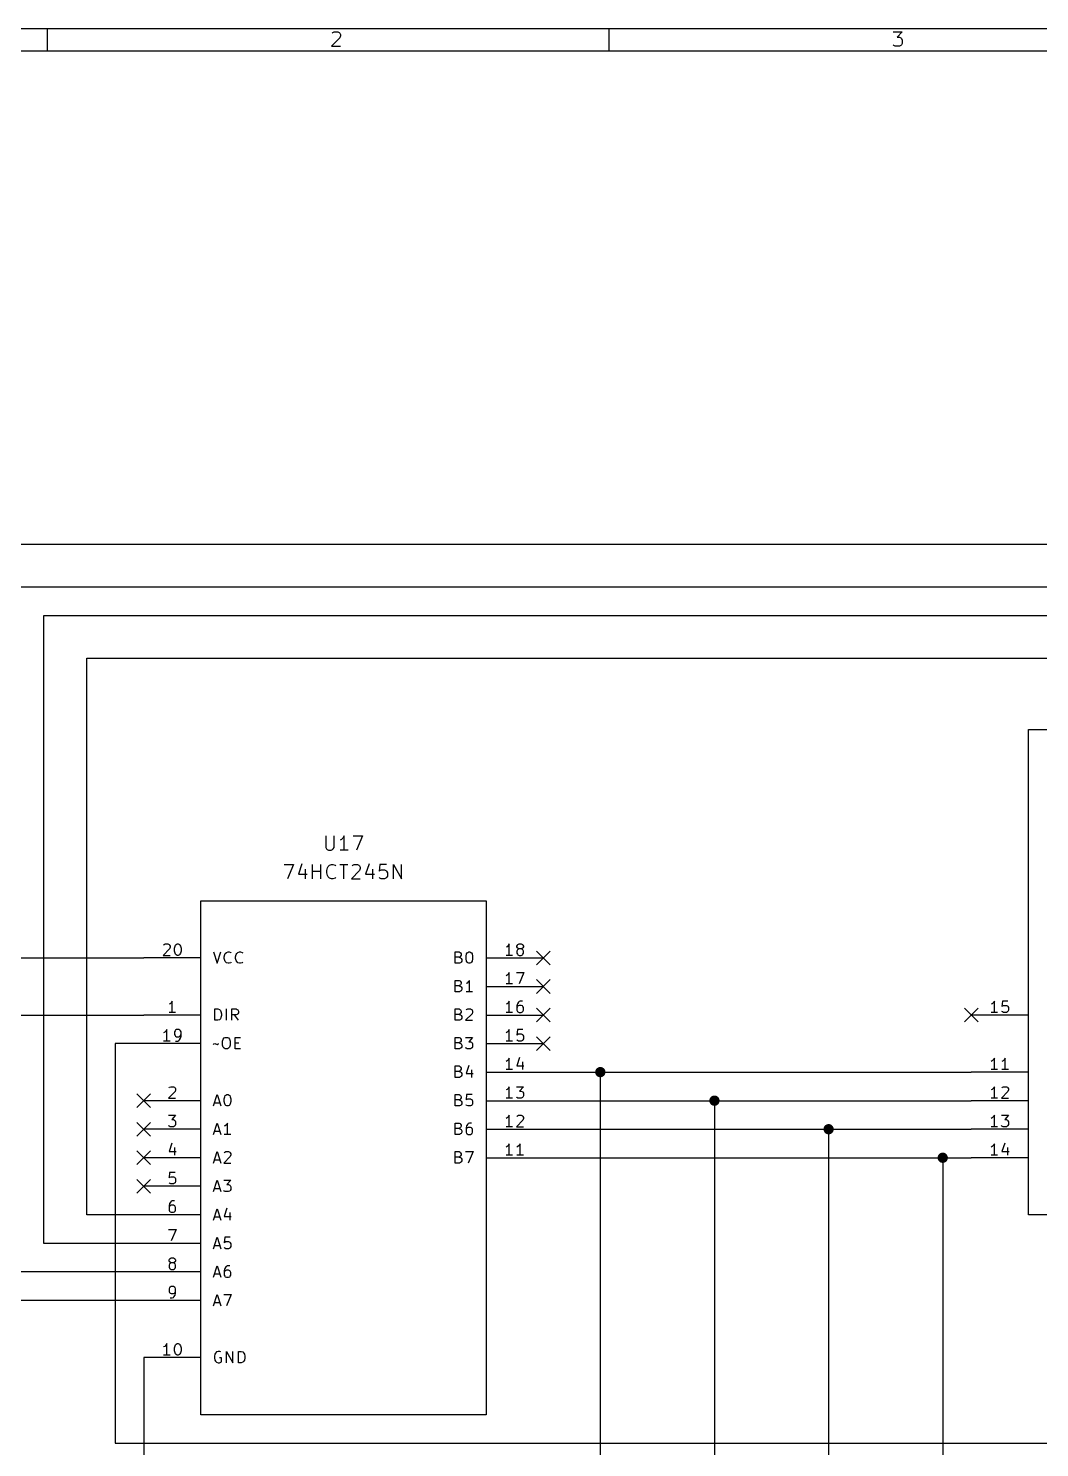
# Model space of a CAD drawing. Extents: x 0.4 to 11.3, y -7.9 to -0.4.
# Drawn here: x 2.296 to 5.84, y -5.365 to -0.394 of the extents above; entities that cross this region are included whole.
import ezdxf

# ---------------------------------------------------------------- set-up
doc = ezdxf.new("R2010")
doc.units = 0
doc.header["$MEASUREMENT"] = 0
for name, color, linetype in [('BLUE2', 5, 'CONTINUOUS'), ('CYAN2', 4, 'CONTINUOUS'), ('GREEN3', 91, 'CONTINUOUS'), ('LYELLOW', 51, 'CONTINUOUS'), ('RED2', 1, 'CONTINUOUS'), ('RED3', 11, 'CONTINUOUS')]:
    doc.layers.add(name, color=color, linetype=linetype)

msp = doc.modelspace()

# ---------------------------------------------------------------- linework, layer by layer
at = {"layer": 'BLUE2', "linetype": 'CONTINUOUS'}
for p, q in [((4.076, -3.626), (4.124, -3.674)), ((4.124, -3.626), (4.076, -3.674)), ((4.076, -3.726), (4.124, -3.774)), ((4.124, -3.726), (4.076, -3.774)), ((4.076, -3.826), (4.124, -3.874)), ((4.124, -3.826), (4.076, -3.874)), ((5.576, -3.826), (5.624, -3.874)), ((5.624, -3.826), (5.576, -3.874)), ((4.076, -3.926), (4.124, -3.974)), ((4.124, -3.926), (4.076, -3.974)), ((2.676, -4.126), (2.724, -4.174)), ((2.724, -4.126), (2.676, -4.174)), ((2.676, -4.226), (2.724, -4.274)), ((2.724, -4.226), (2.676, -4.274)), ((2.676, -4.326), (2.724, -4.374)), ((2.724, -4.326), (2.676, -4.374)), ((2.676, -4.426), (2.724, -4.474)), ((2.724, -4.426), (2.676, -4.474))]:
    msp.add_line(p, q, dxfattribs=at)
at = {"layer": 'CYAN2', "linetype": 'CONTINUOUS'}
for p, q in [((3.3381, -3.2228), (3.3381, -3.2633)), ((3.3667, -3.2633), (3.3667, -3.2228)), ((3.3976, -3.2299), (3.3929, -3.2347)), ((3.4024, -3.2228), (3.3976, -3.2299)), ((3.4024, -3.2728), (3.4024, -3.2228)), ((3.4333, -3.2228), (3.4667, -3.2228)), ((3.4667, -3.2228), (3.4452, -3.2728)), ((3.3381, -3.2633), (3.3405, -3.268)), ((3.3405, -3.268), (3.3429, -3.2704)), ((3.3429, -3.2704), (3.3476, -3.2728)), ((3.3476, -3.2728), (3.3571, -3.2728)), ((3.3571, -3.2728), (3.3619, -3.2704)), ((3.3619, -3.2704), (3.3643, -3.268)), ((3.3643, -3.268), (3.3667, -3.2633)), ((3.3929, -3.2347), (3.3881, -3.2371)), ((3.4167, -3.2728), (3.3881, -3.2728)), ((3.1917, -3.3228), (3.225, -3.3228)), ((3.225, -3.3228), (3.2036, -3.3728)), ((3.2536, -3.3204), (3.2417, -3.3561)), ((3.2917, -3.3728), (3.2917, -3.3228)), ((3.3202, -3.3728), (3.3202, -3.3228)), ((3.344, -3.3347), (3.3464, -3.3299)), ((3.3464, -3.3299), (3.3512, -3.3252)), ((3.3512, -3.3252), (3.3583, -3.3228)), ((3.3583, -3.3228), (3.3631, -3.3228)), ((3.3631, -3.3228), (3.3702, -3.3252)), ((3.3702, -3.3252), (3.3726, -3.3276)), ((3.3869, -3.3228), (3.4155, -3.3228)), ((3.4012, -3.3728), (3.4012, -3.3228)), ((3.4298, -3.3276), (3.4321, -3.3252)), ((3.4321, -3.3252), (3.4369, -3.3228)), ((3.4369, -3.3228), (3.4488, -3.3228)), ((3.4488, -3.3228), (3.4536, -3.3252)), ((3.4536, -3.3252), (3.456, -3.3276)), ((3.456, -3.3276), (3.4583, -3.3323)), ((3.4893, -3.3204), (3.4774, -3.3561)), ((3.5274, -3.3228), (3.525, -3.3466)), ((3.5512, -3.3228), (3.5274, -3.3228)), ((3.575, -3.3728), (3.575, -3.3228)), ((3.575, -3.3228), (3.6036, -3.3728)), ((3.6036, -3.3728), (3.6036, -3.3228)), ((3.2417, -3.3561), (3.2726, -3.3561)), ((3.2655, -3.3395), (3.2655, -3.3728)), ((3.2917, -3.3466), (3.3202, -3.3466)), ((3.3417, -3.3442), (3.344, -3.3347)), ((3.3417, -3.3514), (3.3417, -3.3442)), ((3.344, -3.3609), (3.3417, -3.3514)), ((3.3464, -3.3657), (3.344, -3.3609)), ((3.3512, -3.3704), (3.3464, -3.3657)), ((3.3583, -3.3728), (3.3512, -3.3704)), ((3.3631, -3.3728), (3.3583, -3.3728)), ((3.3702, -3.3704), (3.3631, -3.3728)), ((3.3726, -3.368), (3.3702, -3.3704)), ((3.456, -3.3442), (3.4274, -3.3728)), ((3.4274, -3.3728), (3.4583, -3.3728)), ((3.4583, -3.3371), (3.456, -3.3442)), ((3.4583, -3.3323), (3.4583, -3.3371)), ((3.4774, -3.3561), (3.5083, -3.3561)), ((3.5012, -3.3395), (3.5012, -3.3728)), ((3.525, -3.3466), (3.5274, -3.3442)), ((3.5274, -3.3704), (3.525, -3.368)), ((3.5274, -3.3442), (3.5321, -3.3419)), ((3.5321, -3.3728), (3.5274, -3.3704)), ((3.5321, -3.3419), (3.544, -3.3419)), ((3.544, -3.3728), (3.5321, -3.3728)), ((3.544, -3.3419), (3.5488, -3.3442)), ((3.5488, -3.3704), (3.544, -3.3728)), ((3.5488, -3.3442), (3.5512, -3.3466)), ((3.5512, -3.368), (3.5488, -3.3704)), ((3.5512, -3.3466), (3.5536, -3.3514)), ((3.5536, -3.3633), (3.5512, -3.368)), ((3.5536, -3.3514), (3.5536, -3.3633)), ((2.9438, -3.6285), (2.9571, -3.6685)), ((2.9571, -3.6685), (2.9705, -3.6285)), ((2.9895, -3.6304), (2.9952, -3.6285)), ((2.9952, -3.6285), (2.999, -3.6285)), ((2.999, -3.6285), (3.0048, -3.6304)), ((3.0295, -3.6304), (3.0352, -3.6285)), ((3.0352, -3.6285), (3.039, -3.6285)), ((3.039, -3.6285), (3.0448, -3.6304)), ((3.7914, -3.6685), (3.7914, -3.6285)), ((3.7914, -3.6285), (3.8048, -3.6285)), ((3.8048, -3.6285), (3.8086, -3.6304)), ((3.8352, -3.6304), (3.839, -3.6285)), ((3.839, -3.6285), (3.8429, -3.6285)), ((3.8429, -3.6285), (3.8467, -3.6304)), ((2.9819, -3.6456), (2.9838, -3.638)), ((2.9819, -3.6514), (2.9819, -3.6456)), ((2.9838, -3.659), (2.9819, -3.6514)), ((2.9838, -3.638), (2.9857, -3.6342)), ((2.9857, -3.6628), (2.9838, -3.659)), ((2.9857, -3.6342), (2.9895, -3.6304)), ((2.9895, -3.6666), (2.9857, -3.6628)), ((2.9952, -3.6685), (2.9895, -3.6666)), ((2.999, -3.6685), (2.9952, -3.6685)), ((3.0048, -3.6666), (2.999, -3.6685)), ((3.0048, -3.6304), (3.0067, -3.6323)), ((3.0067, -3.6647), (3.0048, -3.6666)), ((3.0219, -3.6456), (3.0238, -3.638)), ((3.0219, -3.6514), (3.0219, -3.6456)), ((3.0238, -3.659), (3.0219, -3.6514)), ((3.0238, -3.638), (3.0257, -3.6342)), ((3.0257, -3.6628), (3.0238, -3.659)), ((3.0257, -3.6342), (3.0295, -3.6304)), ((3.0295, -3.6666), (3.0257, -3.6628)), ((3.0352, -3.6685), (3.0295, -3.6666)), ((3.039, -3.6685), (3.0352, -3.6685)), ((3.0448, -3.6666), (3.039, -3.6685)), ((3.0448, -3.6304), (3.0467, -3.6323)), ((3.0467, -3.6647), (3.0448, -3.6666)), ((3.8048, -3.6476), (3.7914, -3.6476)), ((3.8067, -3.6685), (3.7914, -3.6685)), ((3.8086, -3.6456), (3.8048, -3.6476)), ((3.8048, -3.6476), (3.8105, -3.6495)), ((3.8105, -3.6666), (3.8067, -3.6685)), ((3.8086, -3.6304), (3.8105, -3.6323)), ((3.8105, -3.6437), (3.8086, -3.6456)), ((3.8105, -3.6323), (3.8124, -3.6361)), ((3.8124, -3.6399), (3.8105, -3.6437)), ((3.8105, -3.6495), (3.8124, -3.6514)), ((3.8124, -3.6647), (3.8105, -3.6666)), ((3.8124, -3.6361), (3.8124, -3.6399)), ((3.8124, -3.6514), (3.8143, -3.6552)), ((3.8143, -3.6609), (3.8124, -3.6647)), ((3.8143, -3.6552), (3.8143, -3.6609)), ((3.8295, -3.6437), (3.8314, -3.6361)), ((3.8295, -3.6533), (3.8295, -3.6437)), ((3.8314, -3.6609), (3.8295, -3.6533)), ((3.8314, -3.6361), (3.8333, -3.6323)), ((3.8333, -3.6647), (3.8314, -3.6609)), ((3.8333, -3.6323), (3.8352, -3.6304)), ((3.8352, -3.6666), (3.8333, -3.6647)), ((3.839, -3.6685), (3.8352, -3.6666)), ((3.8429, -3.6685), (3.839, -3.6685)), ((3.8467, -3.6666), (3.8429, -3.6685)), ((3.8467, -3.6304), (3.8486, -3.6323)), ((3.8486, -3.6647), (3.8467, -3.6666)), ((3.8486, -3.6323), (3.8505, -3.6361)), ((3.8505, -3.6609), (3.8486, -3.6647)), ((3.8505, -3.6361), (3.8524, -3.6437)), ((3.8524, -3.6533), (3.8505, -3.6609)), ((3.8524, -3.6437), (3.8524, -3.6533)), ((3.7914, -3.7685), (3.7914, -3.7285)), ((3.7914, -3.7285), (3.8048, -3.7285)), ((3.8048, -3.7285), (3.8086, -3.7304)), ((3.841, -3.7285), (3.8371, -3.7342)), ((3.841, -3.7685), (3.841, -3.7285)), ((3.8048, -3.7476), (3.7914, -3.7476)), ((3.8067, -3.7685), (3.7914, -3.7685)), ((3.8086, -3.7456), (3.8048, -3.7476)), ((3.8048, -3.7476), (3.8105, -3.7495)), ((3.8105, -3.7666), (3.8067, -3.7685)), ((3.8086, -3.7304), (3.8105, -3.7323)), ((3.8105, -3.7437), (3.8086, -3.7456)), ((3.8105, -3.7323), (3.8124, -3.7361)), ((3.8124, -3.7399), (3.8105, -3.7437)), ((3.8105, -3.7495), (3.8124, -3.7514)), ((3.8124, -3.7647), (3.8105, -3.7666)), ((3.8124, -3.7361), (3.8124, -3.7399)), ((3.8124, -3.7514), (3.8143, -3.7552)), ((3.8143, -3.7609), (3.8124, -3.7647)), ((3.8143, -3.7552), (3.8143, -3.7609)), ((3.8333, -3.738), (3.8295, -3.7399)), ((3.8524, -3.7685), (3.8295, -3.7685)), ((3.8371, -3.7342), (3.8333, -3.738)), ((2.9495, -3.8685), (2.9495, -3.8285)), ((2.9495, -3.8285), (2.959, -3.8285)), ((2.959, -3.8685), (2.9495, -3.8685)), ((2.959, -3.8285), (2.9648, -3.8304)), ((2.9648, -3.8666), (2.959, -3.8685)), ((2.9648, -3.8304), (2.9686, -3.8342)), ((2.9686, -3.8628), (2.9648, -3.8666)), ((2.9686, -3.8342), (2.9705, -3.838)), ((2.9705, -3.859), (2.9686, -3.8628)), ((2.9705, -3.838), (2.9724, -3.8456)), ((2.9724, -3.8514), (2.9705, -3.859)), ((2.9724, -3.8456), (2.9724, -3.8514)), ((2.9895, -3.8685), (2.9895, -3.8285)), ((3.0086, -3.8685), (3.0086, -3.8285)), ((3.0086, -3.8285), (3.0238, -3.8285)), ((3.0238, -3.8495), (3.0086, -3.8495)), ((3.0314, -3.8685), (3.0181, -3.8495)), ((3.0238, -3.8285), (3.0276, -3.8304)), ((3.0276, -3.8476), (3.0238, -3.8495)), ((3.0276, -3.8304), (3.0295, -3.8323)), ((3.0295, -3.8456), (3.0276, -3.8476)), ((3.0295, -3.8323), (3.0314, -3.8361)), ((3.0314, -3.8418), (3.0295, -3.8456)), ((3.0314, -3.8361), (3.0314, -3.8418)), ((3.7914, -3.8685), (3.7914, -3.8285)), ((3.7914, -3.8285), (3.8048, -3.8285)), ((3.8048, -3.8476), (3.7914, -3.8476)), ((3.8067, -3.8685), (3.7914, -3.8685)), ((3.8048, -3.8285), (3.8086, -3.8304)), ((3.8086, -3.8456), (3.8048, -3.8476)), ((3.8048, -3.8476), (3.8105, -3.8495)), ((3.8105, -3.8666), (3.8067, -3.8685)), ((3.8086, -3.8304), (3.8105, -3.8323)), ((3.8105, -3.8437), (3.8086, -3.8456)), ((3.8105, -3.8323), (3.8124, -3.8361)), ((3.8124, -3.8399), (3.8105, -3.8437)), ((3.8105, -3.8495), (3.8124, -3.8514)), ((3.8124, -3.8647), (3.8105, -3.8666)), ((3.8124, -3.8361), (3.8124, -3.8399)), ((3.8124, -3.8514), (3.8143, -3.8552)), ((3.8143, -3.8609), (3.8124, -3.8647)), ((3.8143, -3.8552), (3.8143, -3.8609)), ((3.8505, -3.8456), (3.8276, -3.8685)), ((3.8276, -3.8685), (3.8524, -3.8685)), ((3.8295, -3.8323), (3.8314, -3.8304)), ((3.8314, -3.8304), (3.8352, -3.8285)), ((3.8352, -3.8285), (3.8448, -3.8285)), ((3.8448, -3.8285), (3.8486, -3.8304)), ((3.8486, -3.8304), (3.8505, -3.8323)), ((3.8505, -3.8323), (3.8524, -3.8361)), ((3.8524, -3.8399), (3.8505, -3.8456)), ((3.8524, -3.8361), (3.8524, -3.8399)), ((2.9438, -3.9533), (2.9457, -3.9514)), ((2.9457, -3.9514), (2.9495, -3.9495)), ((2.9495, -3.9495), (2.9571, -3.9533)), ((2.9571, -3.9533), (2.9609, -3.9514)), ((2.9609, -3.9514), (2.9629, -3.9495)), ((2.9762, -3.9418), (2.9781, -3.9342)), ((2.9762, -3.9552), (2.9762, -3.9418)), ((2.9781, -3.9628), (2.9762, -3.9552)), ((2.9781, -3.9342), (2.9819, -3.9304)), ((2.9819, -3.9666), (2.9781, -3.9628)), ((2.9819, -3.9304), (2.9857, -3.9285)), ((2.9857, -3.9685), (2.9819, -3.9666)), ((2.9857, -3.9285), (2.9933, -3.9285)), ((2.9933, -3.9685), (2.9857, -3.9685)), ((2.9933, -3.9285), (2.9971, -3.9304)), ((2.9971, -3.9666), (2.9933, -3.9685)), ((2.9971, -3.9304), (3.0009, -3.9342)), ((3.0009, -3.9628), (2.9971, -3.9666)), ((3.0009, -3.9342), (3.0029, -3.9418)), ((3.0029, -3.9552), (3.0009, -3.9628)), ((3.0029, -3.9418), (3.0029, -3.9552)), ((3.02, -3.9685), (3.02, -3.9285)), ((3.02, -3.9285), (3.039, -3.9285)), ((3.02, -3.9476), (3.0333, -3.9476)), ((3.039, -3.9685), (3.02, -3.9685)), ((3.7914, -3.9685), (3.7914, -3.9285)), ((3.7914, -3.9285), (3.8048, -3.9285)), ((3.8048, -3.9476), (3.7914, -3.9476)), ((3.8067, -3.9685), (3.7914, -3.9685)), ((3.8048, -3.9285), (3.8086, -3.9304)), ((3.8086, -3.9456), (3.8048, -3.9476)), ((3.8048, -3.9476), (3.8105, -3.9495)), ((3.8105, -3.9666), (3.8067, -3.9685)), ((3.8086, -3.9304), (3.8105, -3.9323)), ((3.8105, -3.9437), (3.8086, -3.9456)), ((3.8105, -3.9323), (3.8124, -3.9361)), ((3.8124, -3.9399), (3.8105, -3.9437)), ((3.8105, -3.9495), (3.8124, -3.9514)), ((3.8124, -3.9647), (3.8105, -3.9666)), ((3.8124, -3.9361), (3.8124, -3.9399)), ((3.8124, -3.9514), (3.8143, -3.9552)), ((3.8143, -3.9609), (3.8124, -3.9647)), ((3.8143, -3.9552), (3.8143, -3.9609)), ((3.8276, -3.9285), (3.8524, -3.9285)), ((3.8295, -3.9666), (3.8276, -3.9647)), ((3.8333, -3.9685), (3.8295, -3.9666)), ((3.8448, -3.9685), (3.8333, -3.9685)), ((3.8524, -3.9285), (3.839, -3.9437)), ((3.839, -3.9437), (3.8448, -3.9437)), ((3.8448, -3.9437), (3.8486, -3.9456)), ((3.8486, -3.9666), (3.8448, -3.9685)), ((3.8486, -3.9456), (3.8505, -3.9476)), ((3.8505, -3.9647), (3.8486, -3.9666)), ((3.8505, -3.9476), (3.8524, -3.9514)), ((3.8524, -3.9609), (3.8505, -3.9647)), ((3.8524, -3.9514), (3.8524, -3.9609)), ((3.839, -4.0266), (3.8295, -4.0552)), ((3.7914, -4.0685), (3.7914, -4.0285)), ((3.7914, -4.0285), (3.8048, -4.0285)), ((3.8048, -4.0476), (3.7914, -4.0476)), ((3.8067, -4.0685), (3.7914, -4.0685)), ((3.8048, -4.0285), (3.8086, -4.0304)), ((3.8086, -4.0456), (3.8048, -4.0476)), ((3.8048, -4.0476), (3.8105, -4.0495)), ((3.8105, -4.0666), (3.8067, -4.0685)), ((3.8086, -4.0304), (3.8105, -4.0323)), ((3.8105, -4.0437), (3.8086, -4.0456)), ((3.8105, -4.0323), (3.8124, -4.0361)), ((3.8124, -4.0399), (3.8105, -4.0437)), ((3.8105, -4.0495), (3.8124, -4.0514)), ((3.8124, -4.0647), (3.8105, -4.0666)), ((3.8124, -4.0361), (3.8124, -4.0399)), ((3.8124, -4.0514), (3.8143, -4.0552)), ((3.8143, -4.0609), (3.8124, -4.0647)), ((3.8143, -4.0552), (3.8143, -4.0609)), ((3.8295, -4.0552), (3.8543, -4.0552)), ((3.8486, -4.0418), (3.8486, -4.0685)), ((2.9438, -4.1685), (2.9571, -4.1285)), ((2.9476, -4.1571), (2.9667, -4.1571)), ((2.9571, -4.1285), (2.9705, -4.1685)), ((2.9819, -4.1437), (2.9838, -4.1361)), ((2.9819, -4.1533), (2.9819, -4.1437)), ((2.9838, -4.1609), (2.9819, -4.1533)), ((2.9838, -4.1361), (2.9857, -4.1323)), ((2.9857, -4.1647), (2.9838, -4.1609)), ((2.9857, -4.1323), (2.9876, -4.1304)), ((2.9876, -4.1666), (2.9857, -4.1647)), ((2.9876, -4.1304), (2.9914, -4.1285)), ((2.9914, -4.1685), (2.9876, -4.1666)), ((2.9914, -4.1285), (2.9952, -4.1285)), ((2.9952, -4.1685), (2.9914, -4.1685)), ((2.9952, -4.1285), (2.999, -4.1304)), ((2.999, -4.1666), (2.9952, -4.1685)), ((2.999, -4.1304), (3.001, -4.1323)), ((3.001, -4.1647), (2.999, -4.1666)), ((3.001, -4.1323), (3.0029, -4.1361)), ((3.0029, -4.1609), (3.001, -4.1647)), ((3.0029, -4.1361), (3.0048, -4.1437)), ((3.0048, -4.1533), (3.0029, -4.1609)), ((3.0048, -4.1437), (3.0048, -4.1533)), ((3.7914, -4.1685), (3.7914, -4.1285)), ((3.7914, -4.1285), (3.8048, -4.1285)), ((3.8048, -4.1476), (3.7914, -4.1476)), ((3.8067, -4.1685), (3.7914, -4.1685)), ((3.8048, -4.1285), (3.8086, -4.1304)), ((3.8086, -4.1456), (3.8048, -4.1476)), ((3.8048, -4.1476), (3.8105, -4.1495)), ((3.8105, -4.1666), (3.8067, -4.1685)), ((3.8086, -4.1304), (3.8105, -4.1323)), ((3.8105, -4.1437), (3.8086, -4.1456)), ((3.8105, -4.1323), (3.8124, -4.1361)), ((3.8124, -4.1399), (3.8105, -4.1437)), ((3.8105, -4.1495), (3.8124, -4.1514)), ((3.8124, -4.1647), (3.8105, -4.1666)), ((3.8124, -4.1361), (3.8124, -4.1399)), ((3.8124, -4.1514), (3.8143, -4.1552)), ((3.8143, -4.1609), (3.8124, -4.1647)), ((3.8143, -4.1552), (3.8143, -4.1609)), ((3.8314, -4.1285), (3.8295, -4.1476)), ((3.8295, -4.1476), (3.8314, -4.1456)), ((3.8314, -4.1666), (3.8295, -4.1647)), ((3.8505, -4.1285), (3.8314, -4.1285)), ((3.8314, -4.1456), (3.8352, -4.1437)), ((3.8352, -4.1685), (3.8314, -4.1666)), ((3.8352, -4.1437), (3.8448, -4.1437)), ((3.8448, -4.1685), (3.8352, -4.1685)), ((3.8448, -4.1437), (3.8486, -4.1456)), ((3.8486, -4.1666), (3.8448, -4.1685)), ((3.8486, -4.1456), (3.8505, -4.1476)), ((3.8505, -4.1647), (3.8486, -4.1666)), ((3.8505, -4.1476), (3.8524, -4.1514)), ((3.8524, -4.1609), (3.8505, -4.1647)), ((3.8524, -4.1514), (3.8524, -4.1609)), ((2.9438, -4.2685), (2.9571, -4.2285)), ((2.9476, -4.2571), (2.9667, -4.2571)), ((2.9571, -4.2285), (2.9705, -4.2685)), ((2.9857, -4.238), (2.9819, -4.2399)), ((3.0048, -4.2685), (2.9819, -4.2685)), ((2.9895, -4.2342), (2.9857, -4.238)), ((2.9933, -4.2285), (2.9895, -4.2342)), ((2.9933, -4.2685), (2.9933, -4.2285)), ((3.7914, -4.2685), (3.7914, -4.2285)), ((3.7914, -4.2285), (3.8048, -4.2285)), ((3.8048, -4.2476), (3.7914, -4.2476)), ((3.8067, -4.2685), (3.7914, -4.2685)), ((3.8048, -4.2285), (3.8086, -4.2304)), ((3.8086, -4.2456), (3.8048, -4.2476)), ((3.8048, -4.2476), (3.8105, -4.2495)), ((3.8105, -4.2666), (3.8067, -4.2685)), ((3.8086, -4.2304), (3.8105, -4.2323)), ((3.8105, -4.2437), (3.8086, -4.2456)), ((3.8105, -4.2323), (3.8124, -4.2361)), ((3.8124, -4.2399), (3.8105, -4.2437)), ((3.8105, -4.2495), (3.8124, -4.2514)), ((3.8124, -4.2647), (3.8105, -4.2666)), ((3.8124, -4.2361), (3.8124, -4.2399)), ((3.8124, -4.2514), (3.8143, -4.2552)), ((3.8143, -4.2609), (3.8124, -4.2647)), ((3.8143, -4.2552), (3.8143, -4.2609)), ((3.8314, -4.238), (3.8295, -4.2456)), ((3.8295, -4.2456), (3.8295, -4.2609)), ((3.8314, -4.2476), (3.8295, -4.2514)), ((3.8295, -4.2609), (3.8314, -4.2647)), ((3.8352, -4.2323), (3.8314, -4.238)), ((3.8333, -4.2456), (3.8314, -4.2476)), ((3.8314, -4.2647), (3.8333, -4.2666)), ((3.8371, -4.2437), (3.8333, -4.2456)), ((3.8333, -4.2666), (3.8371, -4.2685)), ((3.8371, -4.2304), (3.8352, -4.2323)), ((3.841, -4.2285), (3.8371, -4.2304)), ((3.8448, -4.2437), (3.8371, -4.2437)), ((3.8371, -4.2685), (3.8448, -4.2685)), ((3.8486, -4.2285), (3.841, -4.2285)), ((3.8486, -4.2456), (3.8448, -4.2437)), ((3.8448, -4.2685), (3.8486, -4.2666)), ((3.8505, -4.2476), (3.8486, -4.2456)), ((3.8486, -4.2666), (3.8505, -4.2647)), ((3.8524, -4.2514), (3.8505, -4.2476)), ((3.8505, -4.2647), (3.8524, -4.2609)), ((3.8524, -4.2609), (3.8524, -4.2514)), ((2.9438, -4.3685), (2.9571, -4.3285)), ((2.9476, -4.3571), (2.9667, -4.3571)), ((2.9571, -4.3285), (2.9705, -4.3685)), ((3.0029, -4.3456), (2.98, -4.3685)), ((2.98, -4.3685), (3.0048, -4.3685)), ((2.9819, -4.3323), (2.9838, -4.3304)), ((2.9838, -4.3304), (2.9876, -4.3285)), ((2.9876, -4.3285), (2.9971, -4.3285)), ((2.9971, -4.3285), (3.001, -4.3304)), ((3.001, -4.3304), (3.0029, -4.3323)), ((3.0029, -4.3323), (3.0048, -4.3361)), ((3.0048, -4.3399), (3.0029, -4.3456)), ((3.0048, -4.3361), (3.0048, -4.3399)), ((3.7914, -4.3685), (3.7914, -4.3285)), ((3.7914, -4.3285), (3.8048, -4.3285)), ((3.8048, -4.3476), (3.7914, -4.3476)), ((3.8067, -4.3685), (3.7914, -4.3685)), ((3.8048, -4.3285), (3.8086, -4.3304)), ((3.8086, -4.3456), (3.8048, -4.3476)), ((3.8048, -4.3476), (3.8105, -4.3495)), ((3.8105, -4.3666), (3.8067, -4.3685)), ((3.8086, -4.3304), (3.8105, -4.3323)), ((3.8105, -4.3437), (3.8086, -4.3456)), ((3.8105, -4.3323), (3.8124, -4.3361)), ((3.8124, -4.3399), (3.8105, -4.3437)), ((3.8105, -4.3495), (3.8124, -4.3514)), ((3.8124, -4.3647), (3.8105, -4.3666)), ((3.8124, -4.3361), (3.8124, -4.3399)), ((3.8124, -4.3514), (3.8143, -4.3552)), ((3.8143, -4.3609), (3.8124, -4.3647)), ((3.8143, -4.3552), (3.8143, -4.3609)), ((3.8276, -4.3285), (3.8543, -4.3285)), ((3.8543, -4.3285), (3.8371, -4.3685)), ((2.9438, -4.4685), (2.9571, -4.4285)), ((2.9476, -4.4571), (2.9667, -4.4571)), ((2.9571, -4.4285), (2.9705, -4.4685)), ((2.98, -4.4285), (3.0048, -4.4285)), ((2.9819, -4.4666), (2.98, -4.4647)), ((2.9857, -4.4685), (2.9819, -4.4666)), ((2.9971, -4.4685), (2.9857, -4.4685)), ((3.0048, -4.4285), (2.9914, -4.4437)), ((2.9914, -4.4437), (2.9971, -4.4437)), ((2.9971, -4.4437), (3.001, -4.4456)), ((3.001, -4.4666), (2.9971, -4.4685)), ((3.001, -4.4456), (3.0029, -4.4476)), ((3.0029, -4.4647), (3.001, -4.4666)), ((3.0029, -4.4476), (3.0048, -4.4514)), ((3.0048, -4.4609), (3.0029, -4.4647)), ((3.0048, -4.4514), (3.0048, -4.4609)), ((2.9438, -4.5685), (2.9571, -4.5285)), ((2.9476, -4.5571), (2.9667, -4.5571)), ((2.9571, -4.5285), (2.9705, -4.5685)), ((2.9914, -4.5266), (2.9819, -4.5552)), ((2.9819, -4.5552), (3.0067, -4.5552)), ((3.001, -4.5418), (3.001, -4.5685)), ((2.9438, -4.6685), (2.9571, -4.6285)), ((2.9476, -4.6571), (2.9667, -4.6571)), ((2.9571, -4.6285), (2.9705, -4.6685)), ((2.9838, -4.6285), (2.9819, -4.6476)), ((2.9819, -4.6476), (2.9838, -4.6456)), ((2.9838, -4.6666), (2.9819, -4.6647)), ((3.0029, -4.6285), (2.9838, -4.6285)), ((2.9838, -4.6456), (2.9876, -4.6437)), ((2.9876, -4.6685), (2.9838, -4.6666)), ((2.9876, -4.6437), (2.9971, -4.6437)), ((2.9971, -4.6685), (2.9876, -4.6685)), ((2.9971, -4.6437), (3.001, -4.6456)), ((3.001, -4.6666), (2.9971, -4.6685)), ((3.001, -4.6456), (3.0029, -4.6476)), ((3.0029, -4.6647), (3.001, -4.6666)), ((3.0029, -4.6476), (3.0048, -4.6514)), ((3.0048, -4.6609), (3.0029, -4.6647)), ((3.0048, -4.6514), (3.0048, -4.6609)), ((2.9438, -4.7685), (2.9571, -4.7285)), ((2.9476, -4.7571), (2.9667, -4.7571)), ((2.9571, -4.7285), (2.9705, -4.7685)), ((2.9838, -4.738), (2.9819, -4.7456)), ((2.9819, -4.7456), (2.9819, -4.7609)), ((2.9838, -4.7476), (2.9819, -4.7514)), ((2.9819, -4.7609), (2.9838, -4.7647)), ((2.9876, -4.7323), (2.9838, -4.738)), ((2.9857, -4.7456), (2.9838, -4.7476)), ((2.9838, -4.7647), (2.9857, -4.7666)), ((2.9895, -4.7437), (2.9857, -4.7456)), ((2.9857, -4.7666), (2.9895, -4.7685)), ((2.9895, -4.7304), (2.9876, -4.7323)), ((2.9933, -4.7285), (2.9895, -4.7304)), ((2.9971, -4.7437), (2.9895, -4.7437)), ((2.9895, -4.7685), (2.9971, -4.7685)), ((3.001, -4.7285), (2.9933, -4.7285)), ((3.001, -4.7456), (2.9971, -4.7437)), ((2.9971, -4.7685), (3.001, -4.7666)), ((3.0029, -4.7476), (3.001, -4.7456)), ((3.001, -4.7666), (3.0029, -4.7647)), ((3.0048, -4.7514), (3.0029, -4.7476)), ((3.0029, -4.7647), (3.0048, -4.7609)), ((3.0048, -4.7609), (3.0048, -4.7514)), ((2.9438, -4.8685), (2.9571, -4.8285)), ((2.9476, -4.8571), (2.9667, -4.8571)), ((2.9571, -4.8285), (2.9705, -4.8685)), ((2.98, -4.8285), (3.0067, -4.8285)), ((3.0067, -4.8285), (2.9895, -4.8685)), ((2.9495, -5.038), (2.9476, -5.0456)), ((2.9476, -5.0456), (2.9476, -5.0514)), ((2.9476, -5.0514), (2.9495, -5.059)), ((2.9514, -5.0342), (2.9495, -5.038)), ((2.9495, -5.059), (2.9514, -5.0628)), ((2.9552, -5.0304), (2.9514, -5.0342)), ((2.9514, -5.0628), (2.9552, -5.0666)), ((2.9609, -5.0285), (2.9552, -5.0304)), ((2.9552, -5.0666), (2.9609, -5.0685)), ((2.9667, -5.0285), (2.9609, -5.0285)), ((2.9609, -5.0685), (2.9648, -5.0685)), ((2.9724, -5.0514), (2.9648, -5.0514)), ((2.9648, -5.0685), (2.9705, -5.0666)), ((2.9705, -5.0304), (2.9667, -5.0285)), ((2.9705, -5.0666), (2.9724, -5.0647)), ((2.9724, -5.0647), (2.9724, -5.0514)), ((2.9895, -5.0685), (2.9895, -5.0285)), ((2.9895, -5.0285), (3.0124, -5.0685)), ((3.0124, -5.0685), (3.0124, -5.0285)), ((3.0314, -5.0685), (3.0314, -5.0285)), ((3.0314, -5.0285), (3.041, -5.0285)), ((3.041, -5.0685), (3.0314, -5.0685)), ((3.041, -5.0285), (3.0467, -5.0304)), ((3.0467, -5.0666), (3.041, -5.0685)), ((3.0467, -5.0304), (3.0505, -5.0342)), ((3.0505, -5.0628), (3.0467, -5.0666)), ((3.0505, -5.0342), (3.0524, -5.038)), ((3.0524, -5.059), (3.0505, -5.0628)), ((3.0524, -5.038), (3.0543, -5.0456)), ((3.0543, -5.0514), (3.0524, -5.059)), ((3.0543, -5.0456), (3.0543, -5.0514))]:
    msp.add_line(p, q, dxfattribs=at)
at = {"layer": 'GREEN3', "linetype": 'CONTINUOUS'}
for p, q in [((2.05, -2.2), (7.65, -2.2)), ((2.2, -2.35), (7.5, -2.35)), ((2.35, -2.45), (7.35, -2.45)), ((2.35, -4.65), (2.35, -2.45)), ((2.5, -2.6), (7.2, -2.6)), ((2.5, -4.55), (2.5, -2.6)), ((1.85, -3.65), (2.7, -3.65)), ((1.85, -3.85), (2.7, -3.85)), ((2.6, -3.95), (2.6, -5.35)), ((2.7, -3.95), (2.6, -3.95)), ((4.1, -4.05), (4.3, -4.05)), ((4.3, -4.05), (4.3, -5.5)), ((4.3, -4.05), (5.6, -4.05)), ((4.1, -4.15), (4.7, -4.15)), ((4.7, -4.15), (4.7, -5.5)), ((4.7, -4.15), (5.6, -4.15)), ((4.1, -4.25), (5.1, -4.25)), ((5.1, -4.25), (5.6, -4.25)), ((5.1, -4.25), (5.1, -5.5)), ((4.1, -4.35), (5.5, -4.35)), ((5.5, -4.35), (5.5, -5.5)), ((5.5, -4.35), (5.6, -4.35)), ((2.7, -4.55), (2.5, -4.55)), ((2.7, -4.65), (2.35, -4.65)), ((2.7, -4.75), (2.2, -4.75)), ((2.7, -4.85), (2.05, -4.85)), ((2.7, -5.05), (2.7, -6.5)), ((2.6, -5.35), (8.3, -5.35))]:
    msp.add_line(p, q, dxfattribs=at)
at = {"layer": 'GREEN3', "const_width": 0.018}
for points in [[(4.291, -4.05, 1), (4.309, -4.05, 1)], [(4.691, -4.15, 1), (4.709, -4.15, 1)], [(5.091, -4.25, 1), (5.109, -4.25, 1)], [(5.491, -4.35, 1), (5.509, -4.35, 1)]]:
    msp.add_lwpolyline(points, format="xyb", close=True, dxfattribs=at)
at = {"layer": 'LYELLOW', "linetype": 'CONTINUOUS'}
for p, q in [((5.8, -4.55), (5.8, -2.85)), ((5.8, -2.85), (6.8, -2.85)), ((2.9, -5.25), (2.9, -3.45)), ((2.9, -3.45), (3.9, -3.45)), ((3.9, -3.45), (3.9, -5.25)), ((6.8, -4.55), (5.8, -4.55)), ((3.9, -5.25), (2.9, -5.25))]:
    msp.add_line(p, q, dxfattribs=at)
at = {"layer": 'RED2', "linetype": 'CONTINUOUS'}
for p, q in [((0.3937, -0.3937), (11.2993, -0.3937)), ((2.3622, -0.4724), (2.3622, -0.3937)), ((4.3307, -0.4724), (4.3307, -0.3937)), ((3.3869, -0.4272), (3.3576, -0.4564)), ((3.3601, -0.4101), (3.3625, -0.4077)), ((3.3625, -0.4077), (3.3674, -0.4053)), ((3.3674, -0.4053), (3.3796, -0.4053)), ((3.3796, -0.4053), (3.3845, -0.4077)), ((3.3845, -0.4077), (3.3869, -0.4101)), ((3.3869, -0.4101), (3.3893, -0.415)), ((3.3893, -0.4199), (3.3869, -0.4272)), ((3.3893, -0.415), (3.3893, -0.4199)), ((5.3262, -0.4053), (5.3578, -0.4053)), ((5.3578, -0.4053), (5.3408, -0.4248)), ((5.3408, -0.4248), (5.3481, -0.4248)), ((5.3481, -0.4248), (5.353, -0.4272)), ((5.353, -0.4272), (5.3554, -0.4296)), ((5.3554, -0.4296), (5.3578, -0.4345)), ((5.3578, -0.4467), (5.3554, -0.4516)), ((5.3578, -0.4345), (5.3578, -0.4467)), ((0.4724, -0.4724), (11.2206, -0.4724)), ((3.3576, -0.4564), (3.3893, -0.4564)), ((5.3286, -0.454), (5.3262, -0.4516)), ((5.3335, -0.4564), (5.3286, -0.454)), ((5.3481, -0.4564), (5.3335, -0.4564)), ((5.353, -0.454), (5.3481, -0.4564)), ((5.3554, -0.4516), (5.353, -0.454)), ((5.8, -4.55), (5.8, -2.85)), ((5.8, -2.85), (6.8, -2.85)), ((2.9, -5.25), (2.9, -3.45)), ((2.9, -3.45), (3.9, -3.45)), ((3.9, -3.45), (3.9, -5.25)), ((2.9, -3.65), (2.7, -3.65)), ((3.9, -3.65), (4.1, -3.65)), ((3.9, -3.75), (4.1, -3.75)), ((2.9, -3.85), (2.7, -3.85)), ((3.9, -3.85), (4.1, -3.85)), ((5.8, -3.85), (5.6, -3.85)), ((2.9, -3.95), (2.7, -3.95)), ((3.9, -3.95), (4.1, -3.95)), ((3.9, -4.05), (4.1, -4.05)), ((5.8, -4.05), (5.6, -4.05)), ((2.9, -4.15), (2.7, -4.15)), ((3.9, -4.15), (4.1, -4.15)), ((5.8, -4.15), (5.6, -4.15)), ((2.9, -4.25), (2.7, -4.25)), ((3.9, -4.25), (4.1, -4.25)), ((5.8, -4.25), (5.6, -4.25)), ((2.9, -4.35), (2.7, -4.35)), ((3.9, -4.35), (4.1, -4.35)), ((5.8, -4.35), (5.6, -4.35)), ((2.9, -4.45), (2.7, -4.45)), ((2.9, -4.55), (2.7, -4.55)), ((6.8, -4.55), (5.8, -4.55)), ((2.9, -4.65), (2.7, -4.65)), ((2.9, -4.75), (2.7, -4.75)), ((2.9, -4.85), (2.7, -4.85)), ((2.9, -5.05), (2.7, -5.05)), ((3.9, -5.25), (2.9, -5.25))]:
    msp.add_line(p, q, dxfattribs=at)
at = {"layer": 'RED3', "linetype": 'CONTINUOUS'}
for p, q in [((2.7905, -3.6182), (2.7676, -3.6411)), ((2.7695, -3.6049), (2.7714, -3.603)), ((2.7714, -3.603), (2.7752, -3.6011)), ((2.7752, -3.6011), (2.7848, -3.6011)), ((2.7848, -3.6011), (2.7886, -3.603)), ((2.7886, -3.603), (2.7905, -3.6049)), ((2.7905, -3.6049), (2.7924, -3.6087)), ((2.7924, -3.6125), (2.7905, -3.6182)), ((2.7924, -3.6087), (2.7924, -3.6125)), ((2.8076, -3.6163), (2.8095, -3.6087)), ((2.8076, -3.6259), (2.8076, -3.6163)), ((2.8095, -3.6335), (2.8076, -3.6259)), ((2.8095, -3.6087), (2.8114, -3.6049)), ((2.8114, -3.6049), (2.8133, -3.603)), ((2.8133, -3.603), (2.8171, -3.6011)), ((2.8171, -3.6011), (2.8209, -3.6011)), ((2.8209, -3.6011), (2.8248, -3.603)), ((2.8248, -3.603), (2.8267, -3.6049)), ((2.8267, -3.6049), (2.8286, -3.6087)), ((2.8286, -3.6087), (2.8305, -3.6163)), ((2.8305, -3.6259), (2.8286, -3.6335)), ((2.8305, -3.6163), (2.8305, -3.6259)), ((3.9733, -3.6106), (3.9695, -3.6125)), ((3.9771, -3.6068), (3.9733, -3.6106)), ((3.981, -3.6011), (3.9771, -3.6068)), ((3.981, -3.6411), (3.981, -3.6011)), ((4.0076, -3.6087), (4.0095, -3.6049)), ((4.0076, -3.6106), (4.0076, -3.6087)), ((4.0095, -3.6144), (4.0076, -3.6106)), ((4.0095, -3.6221), (4.0076, -3.6259)), ((4.0076, -3.6259), (4.0076, -3.6335)), ((4.0095, -3.6049), (4.0114, -3.603)), ((4.0114, -3.6163), (4.0095, -3.6144)), ((4.0114, -3.6201), (4.0095, -3.6221)), ((4.0114, -3.603), (4.0152, -3.6011)), ((4.0152, -3.6182), (4.0114, -3.6163)), ((4.0152, -3.6182), (4.0114, -3.6201)), ((4.0152, -3.6011), (4.0229, -3.6011)), ((4.0229, -3.6182), (4.0152, -3.6182)), ((4.0229, -3.6011), (4.0267, -3.603)), ((4.0267, -3.6163), (4.0229, -3.6182)), ((4.0267, -3.6201), (4.0229, -3.6182)), ((4.0267, -3.603), (4.0286, -3.6049)), ((4.0286, -3.6144), (4.0267, -3.6163)), ((4.0286, -3.6221), (4.0267, -3.6201)), ((4.0286, -3.6049), (4.0305, -3.6087)), ((4.0305, -3.6106), (4.0286, -3.6144)), ((4.0305, -3.6259), (4.0286, -3.6221)), ((4.0305, -3.6087), (4.0305, -3.6106)), ((4.0305, -3.6335), (4.0305, -3.6259)), ((2.7676, -3.6411), (2.7924, -3.6411)), ((2.8114, -3.6373), (2.8095, -3.6335)), ((2.8133, -3.6392), (2.8114, -3.6373)), ((2.8171, -3.6411), (2.8133, -3.6392)), ((2.8209, -3.6411), (2.8171, -3.6411)), ((2.8248, -3.6392), (2.8209, -3.6411)), ((2.8267, -3.6373), (2.8248, -3.6392)), ((2.8286, -3.6335), (2.8267, -3.6373)), ((3.9924, -3.6411), (3.9695, -3.6411)), ((4.0076, -3.6335), (4.0095, -3.6373)), ((4.0095, -3.6373), (4.0114, -3.6392)), ((4.0114, -3.6392), (4.0152, -3.6411)), ((4.0152, -3.6411), (4.0229, -3.6411)), ((4.0229, -3.6411), (4.0267, -3.6392)), ((4.0267, -3.6392), (4.0286, -3.6373)), ((4.0286, -3.6373), (4.0305, -3.6335)), ((3.9733, -3.7106), (3.9695, -3.7125)), ((3.9771, -3.7068), (3.9733, -3.7106)), ((3.981, -3.7011), (3.9771, -3.7068)), ((3.981, -3.7411), (3.981, -3.7011)), ((4.0057, -3.7011), (4.0324, -3.7011)), ((4.0324, -3.7011), (4.0152, -3.7411)), ((3.9924, -3.7411), (3.9695, -3.7411)), ((2.7924, -3.8106), (2.7886, -3.8125)), ((2.7962, -3.8068), (2.7924, -3.8106)), ((2.8, -3.8011), (2.7962, -3.8068)), ((2.8, -3.8411), (2.8, -3.8011)), ((3.9733, -3.8106), (3.9695, -3.8125)), ((3.9771, -3.8068), (3.9733, -3.8106)), ((3.981, -3.8011), (3.9771, -3.8068)), ((3.981, -3.8411), (3.981, -3.8011)), ((4.0095, -3.8106), (4.0076, -3.8182)), ((4.0076, -3.8182), (4.0076, -3.8335)), ((4.0095, -3.8201), (4.0076, -3.824)), ((4.0133, -3.8049), (4.0095, -3.8106)), ((4.0114, -3.8182), (4.0095, -3.8201)), ((4.0152, -3.8163), (4.0114, -3.8182)), ((4.0152, -3.803), (4.0133, -3.8049)), ((4.019, -3.8011), (4.0152, -3.803)), ((4.0229, -3.8163), (4.0152, -3.8163)), ((4.0267, -3.8011), (4.019, -3.8011)), ((4.0267, -3.8182), (4.0229, -3.8163)), ((4.0286, -3.8201), (4.0267, -3.8182)), ((4.0305, -3.824), (4.0286, -3.8201)), ((4.0305, -3.8335), (4.0305, -3.824)), ((5.6733, -3.8106), (5.6695, -3.8125)), ((5.6771, -3.8068), (5.6733, -3.8106)), ((5.681, -3.8011), (5.6771, -3.8068)), ((5.681, -3.8411), (5.681, -3.8011)), ((5.7095, -3.8011), (5.7076, -3.8201)), ((5.7076, -3.8201), (5.7095, -3.8182)), ((5.7286, -3.8011), (5.7095, -3.8011)), ((5.7095, -3.8182), (5.7133, -3.8163)), ((5.7133, -3.8163), (5.7229, -3.8163)), ((5.7229, -3.8163), (5.7267, -3.8182)), ((5.7267, -3.8182), (5.7286, -3.8201)), ((5.7286, -3.8201), (5.7305, -3.824)), ((5.7305, -3.824), (5.7305, -3.8335)), ((2.8114, -3.8411), (2.7886, -3.8411)), ((3.9924, -3.8411), (3.9695, -3.8411)), ((4.0076, -3.8335), (4.0095, -3.8373)), ((4.0095, -3.8373), (4.0114, -3.8392)), ((4.0114, -3.8392), (4.0152, -3.8411)), ((4.0152, -3.8411), (4.0229, -3.8411)), ((4.0229, -3.8411), (4.0267, -3.8392)), ((4.0267, -3.8392), (4.0286, -3.8373)), ((4.0286, -3.8373), (4.0305, -3.8335)), ((5.6924, -3.8411), (5.6695, -3.8411)), ((5.7095, -3.8392), (5.7076, -3.8373)), ((5.7133, -3.8411), (5.7095, -3.8392)), ((5.7229, -3.8411), (5.7133, -3.8411)), ((5.7267, -3.8392), (5.7229, -3.8411)), ((5.7286, -3.8373), (5.7267, -3.8392)), ((5.7305, -3.8335), (5.7286, -3.8373)), ((2.7733, -3.9106), (2.7695, -3.9125)), ((2.7771, -3.9068), (2.7733, -3.9106)), ((2.781, -3.9011), (2.7771, -3.9068)), ((2.781, -3.9411), (2.781, -3.9011)), ((2.8095, -3.9049), (2.8076, -3.9087)), ((2.8076, -3.9087), (2.8076, -3.9182)), ((2.8076, -3.9182), (2.8095, -3.9221)), ((2.8114, -3.903), (2.8095, -3.9049)), ((2.8095, -3.9221), (2.8114, -3.924)), ((2.8152, -3.9011), (2.8114, -3.903)), ((2.8114, -3.924), (2.8152, -3.9259)), ((2.8229, -3.9011), (2.8152, -3.9011)), ((2.8152, -3.9259), (2.8229, -3.9259)), ((2.8267, -3.903), (2.8229, -3.9011)), ((2.8229, -3.9259), (2.8267, -3.924)), ((2.8286, -3.9049), (2.8267, -3.903)), ((2.8267, -3.924), (2.8286, -3.9221)), ((2.8305, -3.9087), (2.8286, -3.9049)), ((2.8286, -3.9221), (2.8305, -3.9182)), ((2.8286, -3.9316), (2.8305, -3.924)), ((2.8305, -3.924), (2.8305, -3.9087)), ((3.9733, -3.9106), (3.9695, -3.9125)), ((3.9771, -3.9068), (3.9733, -3.9106)), ((3.981, -3.9011), (3.9771, -3.9068)), ((3.981, -3.9411), (3.981, -3.9011)), ((4.0095, -3.9011), (4.0076, -3.9201)), ((4.0076, -3.9201), (4.0095, -3.9182)), ((4.0286, -3.9011), (4.0095, -3.9011)), ((4.0095, -3.9182), (4.0133, -3.9163)), ((4.0133, -3.9163), (4.0229, -3.9163)), ((4.0229, -3.9163), (4.0267, -3.9182)), ((4.0267, -3.9182), (4.0286, -3.9201)), ((4.0286, -3.9201), (4.0305, -3.924)), ((4.0305, -3.924), (4.0305, -3.9335)), ((2.7924, -3.9411), (2.7695, -3.9411)), ((2.8114, -3.9411), (2.819, -3.9411)), ((2.819, -3.9411), (2.8229, -3.9392)), ((2.8229, -3.9392), (2.8248, -3.9373)), ((2.8248, -3.9373), (2.8286, -3.9316)), ((3.9924, -3.9411), (3.9695, -3.9411)), ((4.0095, -3.9392), (4.0076, -3.9373)), ((4.0133, -3.9411), (4.0095, -3.9392)), ((4.0229, -3.9411), (4.0133, -3.9411)), ((4.0267, -3.9392), (4.0229, -3.9411)), ((4.0286, -3.9373), (4.0267, -3.9392)), ((4.0305, -3.9335), (4.0286, -3.9373)), ((3.9733, -4.0106), (3.9695, -4.0125)), ((3.9771, -4.0068), (3.9733, -4.0106)), ((3.981, -4.0011), (3.9771, -4.0068)), ((3.981, -4.0411), (3.981, -4.0011)), ((4.0171, -3.9992), (4.0076, -4.0278)), ((4.0267, -4.0144), (4.0267, -4.0411)), ((5.6733, -4.0106), (5.6695, -4.0125)), ((5.6771, -4.0068), (5.6733, -4.0106)), ((5.681, -4.0011), (5.6771, -4.0068)), ((5.681, -4.0411), (5.681, -4.0011)), ((5.7114, -4.0106), (5.7076, -4.0125)), ((5.7152, -4.0068), (5.7114, -4.0106)), ((5.719, -4.0011), (5.7152, -4.0068)), ((5.719, -4.0411), (5.719, -4.0011)), ((3.9924, -4.0411), (3.9695, -4.0411)), ((4.0076, -4.0278), (4.0324, -4.0278)), ((5.6924, -4.0411), (5.6695, -4.0411)), ((5.7305, -4.0411), (5.7076, -4.0411)), ((2.8095, -4.1182), (2.7867, -4.1411)), ((2.7886, -4.1049), (2.7905, -4.103)), ((2.7905, -4.103), (2.7943, -4.1011)), ((2.7943, -4.1011), (2.8038, -4.1011)), ((2.8038, -4.1011), (2.8076, -4.103)), ((2.8076, -4.103), (2.8095, -4.1049)), ((2.8095, -4.1049), (2.8114, -4.1087)), ((2.8114, -4.1125), (2.8095, -4.1182)), ((2.8114, -4.1087), (2.8114, -4.1125)), ((3.9733, -4.1106), (3.9695, -4.1125)), ((3.9771, -4.1068), (3.9733, -4.1106)), ((3.981, -4.1011), (3.9771, -4.1068)), ((3.981, -4.1411), (3.981, -4.1011)), ((4.0057, -4.1011), (4.0305, -4.1011)), ((4.0305, -4.1011), (4.0171, -4.1163)), ((4.0171, -4.1163), (4.0229, -4.1163)), ((4.0229, -4.1163), (4.0267, -4.1182)), ((4.0267, -4.1182), (4.0286, -4.1201)), ((4.0286, -4.1201), (4.0305, -4.124)), ((4.0305, -4.124), (4.0305, -4.1335)), ((5.6733, -4.1106), (5.6695, -4.1125)), ((5.6771, -4.1068), (5.6733, -4.1106)), ((5.681, -4.1011), (5.6771, -4.1068)), ((5.681, -4.1411), (5.681, -4.1011)), ((5.7286, -4.1182), (5.7057, -4.1411)), ((5.7076, -4.1049), (5.7095, -4.103)), ((5.7095, -4.103), (5.7133, -4.1011)), ((5.7133, -4.1011), (5.7229, -4.1011)), ((5.7229, -4.1011), (5.7267, -4.103)), ((5.7267, -4.103), (5.7286, -4.1049)), ((5.7286, -4.1049), (5.7305, -4.1087)), ((5.7305, -4.1125), (5.7286, -4.1182)), ((5.7305, -4.1087), (5.7305, -4.1125)), ((2.7867, -4.1411), (2.8114, -4.1411)), ((3.9924, -4.1411), (3.9695, -4.1411)), ((4.0076, -4.1392), (4.0057, -4.1373)), ((4.0114, -4.1411), (4.0076, -4.1392)), ((4.0229, -4.1411), (4.0114, -4.1411)), ((4.0267, -4.1392), (4.0229, -4.1411)), ((4.0286, -4.1373), (4.0267, -4.1392)), ((4.0305, -4.1335), (4.0286, -4.1373)), ((5.6924, -4.1411), (5.6695, -4.1411)), ((5.7057, -4.1411), (5.7305, -4.1411)), ((2.7867, -4.2011), (2.8114, -4.2011)), ((2.8114, -4.2011), (2.7981, -4.2163)), ((2.7981, -4.2163), (2.8038, -4.2163)), ((2.8038, -4.2163), (2.8076, -4.2182)), ((2.8076, -4.2182), (2.8095, -4.2201)), ((2.8095, -4.2201), (2.8114, -4.224)), ((2.8114, -4.224), (2.8114, -4.2335)), ((3.9733, -4.2106), (3.9695, -4.2125)), ((3.9771, -4.2068), (3.9733, -4.2106)), ((3.981, -4.2011), (3.9771, -4.2068)), ((3.981, -4.2411), (3.981, -4.2011)), ((4.0286, -4.2182), (4.0057, -4.2411)), ((4.0076, -4.2049), (4.0095, -4.203)), ((4.0095, -4.203), (4.0133, -4.2011)), ((4.0133, -4.2011), (4.0229, -4.2011)), ((4.0229, -4.2011), (4.0267, -4.203)), ((4.0267, -4.203), (4.0286, -4.2049)), ((4.0286, -4.2049), (4.0305, -4.2087)), ((4.0305, -4.2125), (4.0286, -4.2182)), ((4.0305, -4.2087), (4.0305, -4.2125)), ((5.6733, -4.2106), (5.6695, -4.2125)), ((5.6771, -4.2068), (5.6733, -4.2106)), ((5.681, -4.2011), (5.6771, -4.2068)), ((5.681, -4.2411), (5.681, -4.2011)), ((5.7057, -4.2011), (5.7305, -4.2011)), ((5.7305, -4.2011), (5.7171, -4.2163)), ((5.7171, -4.2163), (5.7229, -4.2163)), ((5.7229, -4.2163), (5.7267, -4.2182)), ((5.7267, -4.2182), (5.7286, -4.2201)), ((5.7286, -4.2201), (5.7305, -4.224)), ((5.7305, -4.224), (5.7305, -4.2335)), ((2.7886, -4.2392), (2.7867, -4.2373)), ((2.7924, -4.2411), (2.7886, -4.2392)), ((2.8038, -4.2411), (2.7924, -4.2411)), ((2.8076, -4.2392), (2.8038, -4.2411)), ((2.8095, -4.2373), (2.8076, -4.2392)), ((2.8114, -4.2335), (2.8095, -4.2373)), ((3.9924, -4.2411), (3.9695, -4.2411)), ((4.0057, -4.2411), (4.0305, -4.2411)), ((5.6924, -4.2411), (5.6695, -4.2411)), ((5.7076, -4.2392), (5.7057, -4.2373)), ((5.7114, -4.2411), (5.7076, -4.2392)), ((5.7229, -4.2411), (5.7114, -4.2411)), ((5.7267, -4.2392), (5.7229, -4.2411)), ((5.7286, -4.2373), (5.7267, -4.2392)), ((5.7305, -4.2335), (5.7286, -4.2373)), ((2.7981, -4.2992), (2.7886, -4.3278)), ((2.8076, -4.3144), (2.8076, -4.3411)), ((3.9733, -4.3106), (3.9695, -4.3125)), ((3.9771, -4.3068), (3.9733, -4.3106)), ((3.981, -4.3011), (3.9771, -4.3068)), ((3.981, -4.3411), (3.981, -4.3011)), ((4.0114, -4.3106), (4.0076, -4.3125)), ((4.0152, -4.3068), (4.0114, -4.3106)), ((4.019, -4.3011), (4.0152, -4.3068)), ((4.019, -4.3411), (4.019, -4.3011)), ((5.6733, -4.3106), (5.6695, -4.3125)), ((5.6771, -4.3068), (5.6733, -4.3106)), ((5.681, -4.3011), (5.6771, -4.3068)), ((5.681, -4.3411), (5.681, -4.3011)), ((5.7171, -4.2992), (5.7076, -4.3278)), ((5.7267, -4.3144), (5.7267, -4.3411)), ((2.7886, -4.3278), (2.8133, -4.3278)), ((3.9924, -4.3411), (3.9695, -4.3411)), ((4.0305, -4.3411), (4.0076, -4.3411)), ((5.6924, -4.3411), (5.6695, -4.3411)), ((5.7076, -4.3278), (5.7324, -4.3278)), ((2.7905, -4.4011), (2.7886, -4.4201)), ((2.7886, -4.4201), (2.7905, -4.4182)), ((2.8095, -4.4011), (2.7905, -4.4011)), ((2.7905, -4.4182), (2.7943, -4.4163)), ((2.7943, -4.4163), (2.8038, -4.4163)), ((2.8038, -4.4163), (2.8076, -4.4182)), ((2.8076, -4.4182), (2.8095, -4.4201)), ((2.8095, -4.4201), (2.8114, -4.424)), ((2.8114, -4.424), (2.8114, -4.4335)), ((2.7905, -4.4392), (2.7886, -4.4373)), ((2.7943, -4.4411), (2.7905, -4.4392)), ((2.8038, -4.4411), (2.7943, -4.4411)), ((2.8076, -4.4392), (2.8038, -4.4411)), ((2.8095, -4.4373), (2.8076, -4.4392)), ((2.8114, -4.4335), (2.8095, -4.4373)), ((2.7905, -4.5106), (2.7886, -4.5182)), ((2.7886, -4.5182), (2.7886, -4.5335)), ((2.7905, -4.5201), (2.7886, -4.524)), ((2.7943, -4.5049), (2.7905, -4.5106)), ((2.7924, -4.5182), (2.7905, -4.5201)), ((2.7962, -4.5163), (2.7924, -4.5182)), ((2.7962, -4.503), (2.7943, -4.5049)), ((2.8, -4.5011), (2.7962, -4.503)), ((2.8038, -4.5163), (2.7962, -4.5163)), ((2.8076, -4.5011), (2.8, -4.5011)), ((2.8076, -4.5182), (2.8038, -4.5163)), ((2.8095, -4.5201), (2.8076, -4.5182)), ((2.8114, -4.524), (2.8095, -4.5201)), ((2.8114, -4.5335), (2.8114, -4.524)), ((2.7886, -4.5335), (2.7905, -4.5373)), ((2.7905, -4.5373), (2.7924, -4.5392)), ((2.7924, -4.5392), (2.7962, -4.5411)), ((2.7962, -4.5411), (2.8038, -4.5411)), ((2.8038, -4.5411), (2.8076, -4.5392)), ((2.8076, -4.5392), (2.8095, -4.5373)), ((2.8095, -4.5373), (2.8114, -4.5335)), ((2.7867, -4.6011), (2.8133, -4.6011)), ((2.8133, -4.6011), (2.7962, -4.6411)), ((2.7886, -4.7087), (2.7905, -4.7049)), ((2.7886, -4.7106), (2.7886, -4.7087)), ((2.7905, -4.7144), (2.7886, -4.7106)), ((2.7905, -4.7221), (2.7886, -4.7259)), ((2.7905, -4.7049), (2.7924, -4.703)), ((2.7924, -4.7163), (2.7905, -4.7144)), ((2.7924, -4.7201), (2.7905, -4.7221)), ((2.7924, -4.703), (2.7962, -4.7011)), ((2.7962, -4.7182), (2.7924, -4.7163)), ((2.7962, -4.7182), (2.7924, -4.7201)), ((2.7962, -4.7011), (2.8038, -4.7011)), ((2.8038, -4.7182), (2.7962, -4.7182)), ((2.8038, -4.7011), (2.8076, -4.703)), ((2.8076, -4.7163), (2.8038, -4.7182)), ((2.8076, -4.7201), (2.8038, -4.7182)), ((2.8076, -4.703), (2.8095, -4.7049)), ((2.8095, -4.7144), (2.8076, -4.7163)), ((2.8095, -4.7221), (2.8076, -4.7201)), ((2.8095, -4.7049), (2.8114, -4.7087)), ((2.8114, -4.7106), (2.8095, -4.7144)), ((2.8114, -4.7259), (2.8095, -4.7221)), ((2.8114, -4.7087), (2.8114, -4.7106)), ((2.7886, -4.7259), (2.7886, -4.7335)), ((2.7886, -4.7335), (2.7905, -4.7373)), ((2.7905, -4.7373), (2.7924, -4.7392)), ((2.7924, -4.7392), (2.7962, -4.7411)), ((2.7962, -4.7411), (2.8038, -4.7411)), ((2.8038, -4.7411), (2.8076, -4.7392)), ((2.8076, -4.7392), (2.8095, -4.7373)), ((2.8095, -4.7373), (2.8114, -4.7335)), ((2.8114, -4.7335), (2.8114, -4.7259)), ((2.7905, -4.8049), (2.7886, -4.8087)), ((2.7886, -4.8087), (2.7886, -4.8182)), ((2.7886, -4.8182), (2.7905, -4.8221)), ((2.7924, -4.803), (2.7905, -4.8049)), ((2.7905, -4.8221), (2.7924, -4.824)), ((2.7962, -4.8011), (2.7924, -4.803)), ((2.8038, -4.8011), (2.7962, -4.8011)), ((2.8076, -4.803), (2.8038, -4.8011)), ((2.8095, -4.8049), (2.8076, -4.803)), ((2.8076, -4.824), (2.8095, -4.8221)), ((2.8114, -4.8087), (2.8095, -4.8049)), ((2.8095, -4.8221), (2.8114, -4.8182)), ((2.8114, -4.824), (2.8114, -4.8087)), ((2.7924, -4.824), (2.7962, -4.8259)), ((2.7924, -4.8411), (2.8, -4.8411)), ((2.7962, -4.8259), (2.8038, -4.8259)), ((2.8, -4.8411), (2.8038, -4.8392)), ((2.8038, -4.8259), (2.8076, -4.824)), ((2.8038, -4.8392), (2.8057, -4.8373)), ((2.8057, -4.8373), (2.8095, -4.8316)), ((2.8095, -4.8316), (2.8114, -4.824)), ((2.7733, -5.0106), (2.7695, -5.0125)), ((2.7771, -5.0068), (2.7733, -5.0106)), ((2.781, -5.0011), (2.7771, -5.0068)), ((2.781, -5.0411), (2.781, -5.0011)), ((2.8076, -5.0163), (2.8095, -5.0087)), ((2.8076, -5.0259), (2.8076, -5.0163)), ((2.8095, -5.0087), (2.8114, -5.0049)), ((2.8114, -5.0049), (2.8133, -5.003)), ((2.8133, -5.003), (2.8171, -5.0011)), ((2.8171, -5.0011), (2.8209, -5.0011)), ((2.8209, -5.0011), (2.8248, -5.003)), ((2.8248, -5.003), (2.8267, -5.0049)), ((2.8267, -5.0049), (2.8286, -5.0087)), ((2.8286, -5.0087), (2.8305, -5.0163)), ((2.8305, -5.0163), (2.8305, -5.0259)), ((2.7924, -5.0411), (2.7695, -5.0411)), ((2.8095, -5.0335), (2.8076, -5.0259)), ((2.8114, -5.0373), (2.8095, -5.0335)), ((2.8133, -5.0392), (2.8114, -5.0373)), ((2.8171, -5.0411), (2.8133, -5.0392)), ((2.8209, -5.0411), (2.8171, -5.0411)), ((2.8248, -5.0392), (2.8209, -5.0411)), ((2.8267, -5.0373), (2.8248, -5.0392)), ((2.8286, -5.0335), (2.8267, -5.0373)), ((2.8305, -5.0259), (2.8286, -5.0335))]:
    msp.add_line(p, q, dxfattribs=at)

doc.saveas('drawing.dxf')
